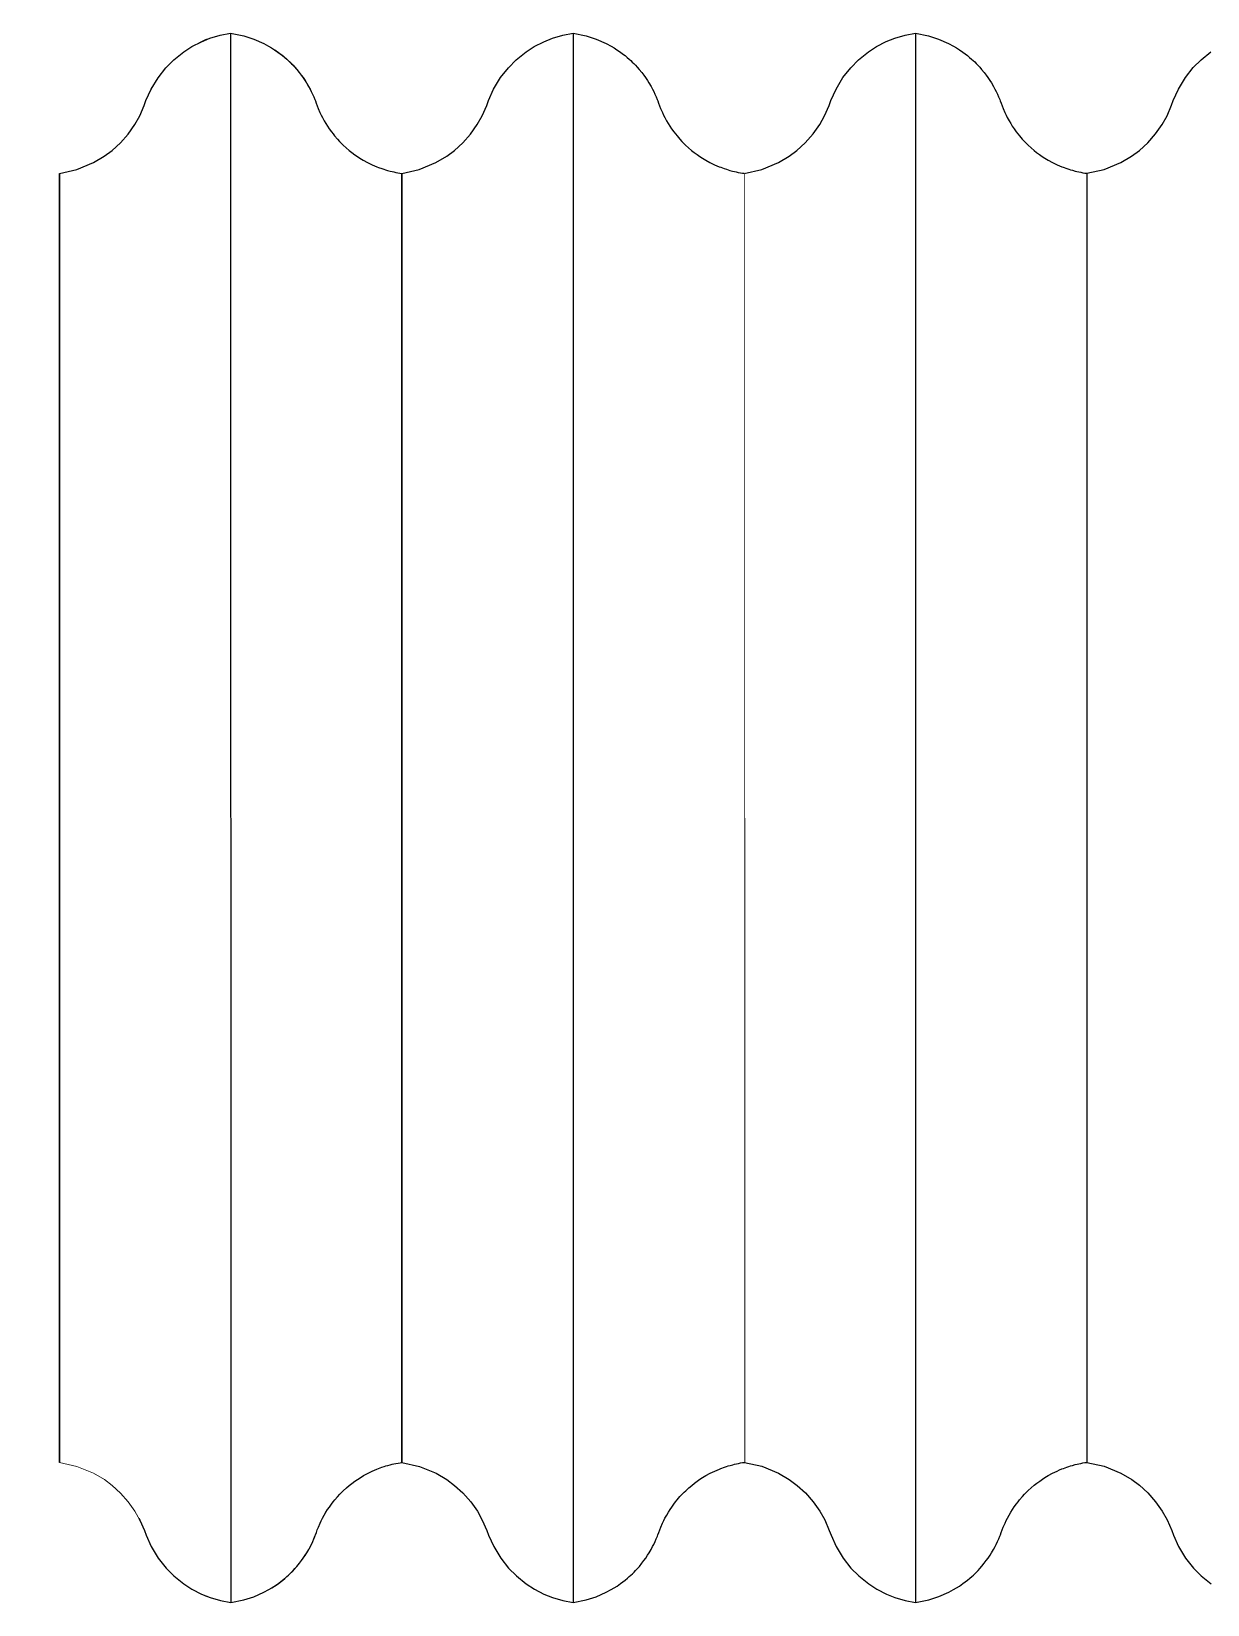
# Model space of a CAD drawing. Header units: metres. Extents: x 4626 to 5839, y 1264 to 1407.
# Drawn here: x 5819.9152 to 5819.9572, y 1312.297 to 1312.3531 of the extents above; entities that cross this region are included whole.
import ezdxf

# ---------------------------------------------------------------- set-up
doc = ezdxf.new("R2010")
doc.units = ezdxf.units.M
doc.layers.add('AMR_IS_Cloaca Primaria', color=7, linetype='Continuous', lineweight=25, true_color=0xa50000)

# ---------------------------------------------------------------- blocks, each defined once
blk = doc.blocks.new('sifon')
at = {"layer": 'AMR_IS_Cloaca Primaria', "lineweight": 9}
for p, q in [((4965.584177, 901.878004), (4965.583932, 901.877409)), ((4965.630702, 901.877404), (4965.630457, 901.877999)), ((4965.583932, 901.877409), (4965.583705, 901.877026)), ((4965.630929, 901.877021), (4965.630702, 901.877404)), ((4965.583705, 901.877026), (4965.583497, 901.876747)), ((4965.631137, 901.876742), (4965.630929, 901.877021)), ((4965.583227, 901.87645), (4965.582913, 901.876173)), ((4965.583497, 901.876747), (4965.583227, 901.87645)), ((4965.631407, 901.876446), (4965.631137, 901.876742)), ((4965.631721, 901.876168), (4965.631407, 901.876446)), ((4965.582261, 901.875759), (4965.581891, 901.875598)), ((4965.582574, 901.875934), (4965.582261, 901.875759)), ((4965.582913, 901.876173), (4965.582574, 901.875934)), ((4965.632059, 901.87593), (4965.631721, 901.876168)), ((4965.632372, 901.875754), (4965.632059, 901.87593)), ((4965.632743, 901.875593), (4965.632372, 901.875754)), ((4965.580902, 901.875103), (4965.580546, 901.874823)), ((4965.581313, 901.875353), (4965.580902, 901.875103)), ((4965.581721, 901.875536), (4965.581313, 901.875353)), ((4965.581891, 901.875598), (4965.581721, 901.875536)), ((4965.632913, 901.875531), (4965.632743, 901.875593)), ((4965.633321, 901.875348), (4965.632913, 901.875531)), ((4965.633732, 901.875098), (4965.633321, 901.875348)), ((4965.634087, 901.874818), (4965.633732, 901.875098)), ((4965.580266, 901.874545), (4965.57998, 901.874191)), ((4965.580546, 901.874823), (4965.580266, 901.874545)), ((4965.634368, 901.87454), (4965.634087, 901.874818)), ((4965.634653, 901.874185), (4965.634368, 901.87454)), ((4965.57998, 901.874191), (4965.579794, 901.873901)), ((4965.634839, 901.873896), (4965.634653, 901.874185)), ((4965.579542, 901.873412), (4965.579386, 901.872886)), ((4965.579794, 901.873901), (4965.579542, 901.873412)), ((4965.635091, 901.873407), (4965.634839, 901.873896)), ((4965.635247, 901.87288), (4965.635091, 901.873407)), ((4965.579386, 901.872886), (4965.579316, 901.872516)), ((4965.635317, 901.87251), (4965.635247, 901.87288)), ((4965.579316, 901.872516), (4965.57941, 901.872049)), ((4965.635222, 901.872044), (4965.635317, 901.87251)), ((4965.57941, 901.872049), (4965.579526, 901.871692)), ((4965.635107, 901.871686), (4965.635222, 901.872044)), ((4965.579526, 901.871692), (4965.579711, 901.87127)), ((4965.579711, 901.87127), (4965.579907, 901.870939)), ((4965.634831, 901.871107), (4965.63495, 901.871329)), ((4965.63495, 901.871329), (4965.635107, 901.871686)), ((4965.579907, 901.870939), (4965.580136, 901.870628)), ((4965.580136, 901.870628), (4965.580375, 901.870366)), ((4965.634437, 901.870554), (4965.634662, 901.870841)), ((4965.634662, 901.870841), (4965.634831, 901.871107)), ((4965.580375, 901.870366), (4965.580623, 901.870137)), ((4965.580623, 901.870137), (4965.580902, 901.869923)), ((4965.633637, 901.869854), (4965.633927, 901.870063)), ((4965.633927, 901.870063), (4965.634196, 901.8703)), ((4965.634196, 901.8703), (4965.634437, 901.870554)), ((4965.580902, 901.869923), (4965.581195, 901.869738)), ((4965.581195, 901.869738), (4965.581526, 901.86957)), ((4965.581526, 901.86957), (4965.581732, 901.869491)), ((4965.581732, 901.869491), (4965.581816, 901.86946)), ((4965.581816, 901.86946), (4965.581906, 901.869427)), ((4965.632726, 901.869422), (4965.632816, 901.869455)), ((4965.632816, 901.869455), (4965.633027, 901.869531)), ((4965.633027, 901.869531), (4965.633337, 901.869679)), ((4965.633337, 901.869679), (4965.633637, 901.869854)), ((4965.581906, 901.869427), (4965.582002, 901.869389)), ((4965.582002, 901.869389), (4965.582148, 901.869326)), ((4965.582148, 901.869326), (4965.582238, 901.869283)), ((4965.582238, 901.869283), (4965.582322, 901.86924)), ((4965.582322, 901.86924), (4965.582437, 901.869178)), ((4965.582437, 901.869178), (4965.582539, 901.869118)), ((4965.582539, 901.869118), (4965.582632, 901.869059)), ((4965.582632, 901.869059), (4965.582724, 901.868997)), ((4965.582724, 901.868997), (4965.582831, 901.86892)), ((4965.582831, 901.86892), (4965.582909, 901.868861)), ((4965.631723, 901.868856), (4965.631802, 901.868916)), ((4965.631802, 901.868916), (4965.631908, 901.868992)), ((4965.631908, 901.868992), (4965.632, 901.869054)), ((4965.632, 901.869054), (4965.632093, 901.869113)), ((4965.632093, 901.869113), (4965.632195, 901.869173)), ((4965.632195, 901.869173), (4965.63231, 901.869236)), ((4965.63231, 901.869236), (4965.632394, 901.869278)), ((4965.632394, 901.869278), (4965.632484, 901.869321)), ((4965.632484, 901.869321), (4965.63263, 901.869384)), ((4965.63263, 901.869384), (4965.632726, 901.869422)), ((4965.582909, 901.868861), (4965.58298, 901.868803)), ((4965.58298, 901.868803), (4965.583095, 901.868704)), ((4965.583095, 901.868704), (4965.583178, 901.868627)), ((4965.583178, 901.868627), (4965.58325, 901.868557)), ((4965.58325, 901.868557), (4965.583307, 901.868498)), ((4965.583307, 901.868498), (4965.583407, 901.868389)), ((4965.583407, 901.868389), (4965.583496, 901.868284)), ((4965.631136, 901.868279), (4965.631225, 901.868384)), ((4965.631225, 901.868384), (4965.631325, 901.868494)), ((4965.631325, 901.868494), (4965.631383, 901.868553)), ((4965.631383, 901.868553), (4965.631454, 901.868622)), ((4965.631454, 901.868622), (4965.631538, 901.8687)), ((4965.631538, 901.8687), (4965.631652, 901.868798)), ((4965.631652, 901.868798), (4965.631723, 901.868856)), ((4965.583496, 901.868284), (4965.58357, 901.868191)), ((4965.58357, 901.868191), (4965.583648, 901.868085)), ((4965.583648, 901.868085), (4965.583713, 901.867992)), ((4965.583713, 901.867992), (4965.583773, 901.8679)), ((4965.583773, 901.8679), (4965.583844, 901.867781)), ((4965.583844, 901.867781), (4965.583927, 901.867629)), ((4965.630705, 901.867625), (4965.630788, 901.867776)), ((4965.630788, 901.867776), (4965.63086, 901.867895)), ((4965.63086, 901.867895), (4965.630919, 901.867987)), ((4965.630919, 901.867987), (4965.630984, 901.86808)), ((4965.630984, 901.86808), (4965.631062, 901.868187)), ((4965.631062, 901.868187), (4965.631136, 901.868279)), ((4965.583927, 901.867629), (4965.584008, 901.867463)), ((4965.584008, 901.867463), (4965.584044, 901.867382)), ((4965.584044, 901.867382), (4965.584079, 901.867297)), ((4965.584079, 901.867297), (4965.584101, 901.867243)), ((4965.584101, 901.867243), (4965.584146, 901.867119)), ((4965.630486, 901.867115), (4965.630531, 901.867238)), ((4965.630531, 901.867238), (4965.630553, 901.867293)), ((4965.630553, 901.867293), (4965.630588, 901.867377)), ((4965.630588, 901.867377), (4965.630624, 901.867459)), ((4965.630624, 901.867459), (4965.630705, 901.867625)), ((4965.584146, 901.867119), (4965.584171, 901.867043)), ((4965.584171, 901.867043), (4965.58419, 901.866982)), ((4965.58419, 901.866982), (4965.58421, 901.866914)), ((4965.58421, 901.866914), (4965.584235, 901.866822)), ((4965.584235, 901.866822), (4965.584251, 901.866753)), ((4965.584251, 901.866753), (4965.584266, 901.86669)), ((4965.630366, 901.866685), (4965.63038, 901.866749)), ((4965.63038, 901.866749), (4965.630397, 901.866817)), ((4965.630397, 901.866817), (4965.630422, 901.86691)), ((4965.630422, 901.86691), (4965.630442, 901.866977)), ((4965.630442, 901.866977), (4965.630461, 901.867039)), ((4965.630461, 901.867039), (4965.630486, 901.867115))]:
    blk.add_line(p, q, dxfattribs=at)
at = {"layer": 'AMR_IS_Cloaca Primaria'}
for p, q in [((4965.584177, 901.878004), (4965.583932, 901.877409)), ((4965.583932, 901.877409), (4965.583705, 901.877026)), ((4965.583705, 901.877026), (4965.583497, 901.876747)), ((4965.583227, 901.87645), (4965.582913, 901.876173)), ((4965.583497, 901.876747), (4965.583227, 901.87645)), ((4965.582261, 901.875759), (4965.581891, 901.875598)), ((4965.582574, 901.875934), (4965.582261, 901.875759)), ((4965.582913, 901.876173), (4965.582574, 901.875934)), ((4965.580902, 901.875103), (4965.580546, 901.874823)), ((4965.581313, 901.875353), (4965.580902, 901.875103)), ((4965.581721, 901.875536), (4965.581313, 901.875353)), ((4965.581891, 901.875598), (4965.581721, 901.875536)), ((4965.580266, 901.874545), (4965.57998, 901.874191)), ((4965.580546, 901.874823), (4965.580266, 901.874545)), ((4965.57998, 901.874191), (4965.579794, 901.873901)), ((4965.579617, 901.873558), (4965.579495, 901.873255)), ((4965.579794, 901.873901), (4965.579617, 901.873558)), ((4965.579386, 901.872886), (4965.579316, 901.872516)), ((4965.579495, 901.873255), (4965.579386, 901.872886)), ((4965.579316, 901.872516), (4965.57941, 901.872049)), ((4965.57941, 901.872049), (4965.579526, 901.871692)), ((4965.579526, 901.871692), (4965.579683, 901.871334)), ((4965.579683, 901.871334), (4965.579777, 901.871159)), ((4965.579777, 901.871159), (4965.57984, 901.871053)), ((4965.57984, 901.871053), (4965.579905, 901.870951)), ((4965.579905, 901.870951), (4965.57999, 901.870826)), ((4965.57999, 901.870826), (4965.580049, 901.870746)), ((4965.580049, 901.870746), (4965.580115, 901.870661)), ((4965.580115, 901.870661), (4965.58018, 901.870583)), ((4965.58018, 901.870583), (4965.580241, 901.870513)), ((4965.580241, 901.870513), (4965.580294, 901.870455)), ((4965.580294, 901.870455), (4965.580344, 901.870403)), ((4965.580344, 901.870403), (4965.580401, 901.870345)), ((4965.580401, 901.870345), (4965.58046, 901.870287)), ((4965.58046, 901.870287), (4965.580528, 901.870224)), ((4965.580528, 901.870224), (4965.580607, 901.870155)), ((4965.580607, 901.870155), (4965.580718, 901.870064)), ((4965.580718, 901.870064), (4965.580811, 901.869992)), ((4965.580811, 901.869992), (4965.5809, 901.869929)), ((4965.5809, 901.869929), (4965.581004, 901.869859)), ((4965.581004, 901.869859), (4965.581087, 901.869806)), ((4965.581087, 901.869806), (4965.581213, 901.869732)), ((4965.581213, 901.869732), (4965.58131, 901.869679)), ((4965.58131, 901.869679), (4965.581391, 901.869638)), ((4965.581391, 901.869638), (4965.58149, 901.869591)), ((4965.58149, 901.869591), (4965.581586, 901.869549)), ((4965.581586, 901.869549), (4965.58168, 901.86951)), ((4965.58168, 901.86951), (4965.581732, 901.869491)), ((4965.581732, 901.869491), (4965.581816, 901.86946)), ((4965.581816, 901.86946), (4965.581906, 901.869427)), ((4965.581906, 901.869427), (4965.582002, 901.869389)), ((4965.582002, 901.869389), (4965.582148, 901.869326)), ((4965.582148, 901.869326), (4965.582238, 901.869283)), ((4965.582238, 901.869283), (4965.582322, 901.86924)), ((4965.582322, 901.86924), (4965.582437, 901.869178)), ((4965.582437, 901.869178), (4965.582539, 901.869118)), ((4965.582539, 901.869118), (4965.582632, 901.869059)), ((4965.582632, 901.869059), (4965.582724, 901.868997)), ((4965.582724, 901.868997), (4965.582831, 901.86892)), ((4965.582831, 901.86892), (4965.582909, 901.868861)), ((4965.582909, 901.868861), (4965.58298, 901.868803)), ((4965.58298, 901.868803), (4965.583095, 901.868704)), ((4965.583095, 901.868704), (4965.583178, 901.868627)), ((4965.583178, 901.868627), (4965.58325, 901.868557)), ((4965.58325, 901.868557), (4965.583307, 901.868498)), ((4965.583307, 901.868498), (4965.583407, 901.868389)), ((4965.583407, 901.868389), (4965.583496, 901.868284)), ((4965.583496, 901.868284), (4965.58357, 901.868191)), ((4965.58357, 901.868191), (4965.583648, 901.868085)), ((4965.583648, 901.868085), (4965.583713, 901.867992)), ((4965.583713, 901.867992), (4965.583773, 901.8679)), ((4965.583773, 901.8679), (4965.583844, 901.867781)), ((4965.583844, 901.867781), (4965.583927, 901.867629)), ((4965.583927, 901.867629), (4965.584008, 901.867463)), ((4965.584008, 901.867463), (4965.584044, 901.867382)), ((4965.584044, 901.867382), (4965.584079, 901.867297)), ((4965.584079, 901.867297), (4965.584101, 901.867243)), ((4965.584101, 901.867243), (4965.584146, 901.867119)), ((4965.584146, 901.867119), (4965.584171, 901.867043)), ((4965.584171, 901.867043), (4965.58419, 901.866982)), ((4965.58419, 901.866982), (4965.58421, 901.866914)), ((4965.58421, 901.866914), (4965.584235, 901.866822)), ((4965.584235, 901.866822), (4965.584251, 901.866753)), ((4965.584251, 901.866753), (4965.584266, 901.86669))]:
    blk.add_line(p, q, dxfattribs=at)
for points in [[(4965.579316, 901.872516), (4965.635317, 901.87251)], [(4965.584316, 901.866404), (4965.630315, 901.8664)], [(4965.584315, 901.854182), (4965.630314, 901.854177)]]:
    blk.add_lwpolyline(points, dxfattribs=at)
for points in [[(4965.58025, 901.893233), (4965.582316, 901.891166), (4965.582315, 901.880627), (4965.584318, 901.878626), (4965.630317, 901.878622), (4965.632315, 901.880622), (4965.632316, 901.891161), (4965.634384, 901.893228), (4965.634385, 901.911661), (4965.635385, 901.91166), (4965.635386, 901.91366), (4965.634386, 901.913661), (4965.634387, 901.923661), (4965.635387, 901.92366), (4965.635387, 901.92566), (4965.579253, 901.925666), (4965.579253, 901.923666), (4965.580253, 901.923666), (4965.580252, 901.913666), (4965.579252, 901.913666), (4965.579251, 901.911666), (4965.580251, 901.911666)], [(4965.579312, 901.835849), (4965.579407, 901.835382), (4965.579522, 901.835025), (4965.579708, 901.834603), (4965.579903, 901.834273), (4965.580133, 901.833961), (4965.580372, 901.833699), (4965.580619, 901.83347), (4965.580898, 901.833256), (4965.581191, 901.833071), (4965.581522, 901.832903), (4965.581728, 901.832824), (4965.581813, 901.832793), (4965.581903, 901.83276), (4965.581999, 901.832723), (4965.582145, 901.832659), (4965.582235, 901.832616), (4965.582319, 901.832574), (4965.582434, 901.832511), (4965.582535, 901.832451), (4965.582628, 901.832392), (4965.582721, 901.83233), (4965.582827, 901.832254), (4965.582905, 901.832194), (4965.582976, 901.832137), (4965.583091, 901.832038), (4965.583175, 901.83196), (4965.583246, 901.831891), (4965.583303, 901.831832), (4965.583403, 901.831722), (4965.583493, 901.831617), (4965.583566, 901.831525), (4965.583645, 901.831418), (4965.583709, 901.831325), (4965.583769, 901.831233), (4965.583841, 901.831114), (4965.583923, 901.830963), (4965.584004, 901.830797), (4965.584041, 901.830715), (4965.584076, 901.830631), (4965.584097, 901.830576), (4965.584142, 901.830453), (4965.584167, 901.830376), (4965.584187, 901.830315), (4965.584206, 901.830248), (4965.584231, 901.830155), (4965.584248, 901.830086), (4965.584262, 901.830023), (4965.584277, 901.829951), (4965.584291, 901.829877), (4965.584303, 901.829805), (4965.584311, 901.82975), (4965.584313, 901.829737), (4965.630312, 901.829733), (4965.630314, 901.829746), (4965.630322, 901.8298), (4965.630334, 901.829873), (4965.630348, 901.829947), (4965.630362, 901.830018), (4965.630377, 901.830082), (4965.630394, 901.830151), (4965.630418, 901.830243), (4965.630438, 901.830311), (4965.630457, 901.830372), (4965.630483, 901.830448), (4965.630528, 901.830572), (4965.630549, 901.830626), (4965.630584, 901.83071), (4965.63062, 901.830792), (4965.630701, 901.830958), (4965.630784, 901.83111), (4965.630856, 901.831228), (4965.630916, 901.83132), (4965.63098, 901.831414), (4965.631059, 901.83152), (4965.631132, 901.831613), (4965.631222, 901.831718), (4965.631322, 901.831827), (4965.631379, 901.831886), (4965.63145, 901.831956), (4965.631534, 901.832033), (4965.631649, 901.832132), (4965.63172, 901.832189), (4965.631798, 901.832249), (4965.631904, 901.832326), (4965.631997, 901.832388), (4965.63209, 901.832446), (4965.632192, 901.832506), (4965.632307, 901.832569), (4965.63239, 901.832611), (4965.63248, 901.832654), (4965.632626, 901.832718), (4965.632723, 901.832755), (4965.632813, 901.832788), (4965.633024, 901.832865), (4965.633334, 901.833012), (4965.633633, 901.833188), (4965.633923, 901.833396), (4965.634193, 901.833633), (4965.634434, 901.833887), (4965.634658, 901.834175), (4965.634827, 901.83444), (4965.634946, 901.834662), (4965.635103, 901.83502), (4965.635219, 901.835377), (4965.635313, 901.835844), (4965.635244, 901.836213), (4965.635088, 901.83674), (4965.634836, 901.837229), (4965.634649, 901.837519), (4965.634364, 901.837873), (4965.634083, 901.838151), (4965.633728, 901.838432), (4965.633317, 901.838681), (4965.632909, 901.838864), (4965.632739, 901.838926), (4965.632369, 901.839087), (4965.632056, 901.839263), (4965.631717, 901.839501), (4965.631403, 901.839779), (4965.631133, 901.840075), (4965.630925, 901.840355), (4965.630698, 901.840737), (4965.630453, 901.841332), (4965.630313, 901.841955), (4965.584314, 901.84196), (4965.584174, 901.841337), (4965.583928, 901.840742), (4965.583701, 901.840359), (4965.583494, 901.84008), (4965.583224, 901.839784), (4965.582909, 901.839506), (4965.582571, 901.839268), (4965.582258, 901.839092), (4965.581887, 901.838931), (4965.581717, 901.838869), (4965.581309, 901.838686), (4965.580898, 901.838437), (4965.580543, 901.838156), (4965.580262, 901.837878), (4965.579977, 901.837524), (4965.57979, 901.837235), (4965.579538, 901.836746), (4965.579382, 901.836219)]]:
    blk.add_wipeout(points).dxf.layer = 'AMR_IS_Cloaca Primaria'
at = {"layer": 'AMR_IS_Cloaca Primaria', "lineweight": 9}
for p, q in [((4965.584318, 901.878626), (4965.584177, 901.878004)), ((4965.630317, 901.878622), (4965.584318, 901.878626)), ((4965.630457, 901.877999), (4965.630317, 901.878622))]:
    blk.add_line(p, q, dxfattribs=at)
at = {"layer": 'AMR_IS_Cloaca Primaria'}
for p, q in [((4965.584318, 901.878626), (4965.584177, 901.878004)), ((4965.630317, 901.878622), (4965.584318, 901.878626)), ((4965.630313, 901.841955), (4965.584314, 901.84196))]:
    blk.add_line(p, q, dxfattribs=at)
for points in [[(4965.584318, 901.878626), (4965.630317, 901.878622)], [(4965.584318, 901.878626), (4965.630317, 901.878622)], [(4965.584314, 901.84196), (4965.584174, 901.841337), (4965.583928, 901.840742), (4965.583701, 901.840359), (4965.583494, 901.84008), (4965.583224, 901.839784), (4965.582909, 901.839506), (4965.582571, 901.839268), (4965.582258, 901.839092), (4965.581887, 901.838931), (4965.581717, 901.838869), (4965.581309, 901.838686), (4965.580898, 901.838437), (4965.580543, 901.838156), (4965.580262, 901.837878), (4965.579977, 901.837524)], [(4965.584314, 901.84196), (4965.630313, 901.841955)], [(4965.630313, 901.841955), (4965.630453, 901.841332), (4965.630698, 901.840737), (4965.630925, 901.840355), (4965.631133, 901.840075), (4965.631403, 901.839779), (4965.631717, 901.839501), (4965.632056, 901.839263), (4965.632369, 901.839087), (4965.632739, 901.838926), (4965.632909, 901.838864), (4965.633317, 901.838681), (4965.633728, 901.838432), (4965.634083, 901.838151), (4965.634364, 901.837873), (4965.634649, 901.837519)]]:
    blk.add_lwpolyline(points, dxfattribs=at)
blk.add_wipeout([(4965.579314, 901.848071), (4965.579408, 901.847605), (4965.579524, 901.847247), (4965.579709, 901.846825), (4965.579904, 901.846495), (4965.580134, 901.846183), (4965.580373, 901.845921), (4965.58062, 901.845692), (4965.580899, 901.845478), (4965.581192, 901.845294), (4965.581523, 901.845125), (4965.581729, 901.845046), (4965.581814, 901.845015), (4965.581904, 901.844983), (4965.582, 901.844945), (4965.582146, 901.844881), (4965.582236, 901.844838), (4965.58232, 901.844796), (4965.582435, 901.844733), (4965.582537, 901.844673), (4965.58263, 901.844615), (4965.582722, 901.844553), (4965.582828, 901.844476), (4965.582906, 901.844416), (4965.582977, 901.844359), (4965.583092, 901.84426), (4965.583176, 901.844183), (4965.583247, 901.844113), (4965.583305, 901.844054), (4965.583405, 901.843945), (4965.583494, 901.843839), (4965.583567, 901.843747), (4965.583646, 901.843641), (4965.58371, 901.843547), (4965.58377, 901.843455), (4965.583842, 901.843336), (4965.583925, 901.843185), (4965.584006, 901.843019), (4965.584042, 901.842937), (4965.584077, 901.842853), (4965.584098, 901.842798), (4965.584143, 901.842675), (4965.584169, 901.842599), (4965.584188, 901.842537), (4965.584207, 901.84247), (4965.584232, 901.842377), (4965.584249, 901.842309), (4965.584263, 901.842245), (4965.584278, 901.842173), (4965.584292, 901.842099), (4965.584304, 901.842027), (4965.584312, 901.841973), (4965.584314, 901.84196), (4965.630313, 901.841955), (4965.630315, 901.841968), (4965.630323, 901.842022), (4965.630335, 901.842095), (4965.630349, 901.842169), (4965.630364, 901.842241), (4965.630378, 901.842304), (4965.630395, 901.842373), (4965.63042, 901.842465), (4965.630439, 901.842533), (4965.630458, 901.842594), (4965.630484, 901.84267), (4965.630529, 901.842794), (4965.63055, 901.842848), (4965.630585, 901.842933), (4965.630622, 901.843014), (4965.630703, 901.84318), (4965.630786, 901.843332), (4965.630857, 901.843451), (4965.630917, 901.843543), (4965.630981, 901.843636), (4965.63106, 901.843742), (4965.631133, 901.843835), (4965.631223, 901.84394), (4965.631323, 901.844049), (4965.63138, 901.844108), (4965.631452, 901.844178), (4965.631535, 901.844255), (4965.63165, 901.844354), (4965.631721, 901.844411), (4965.631799, 901.844471), (4965.631906, 901.844548), (4965.631998, 901.84461), (4965.632091, 901.844668), (4965.632193, 901.844728), (4965.632308, 901.844791), (4965.632391, 901.844834), (4965.632482, 901.844876), (4965.632628, 901.84494), (4965.632724, 901.844978), (4965.632814, 901.84501), (4965.633025, 901.845087), (4965.633335, 901.845234), (4965.633634, 901.84541), (4965.633924, 901.845618), (4965.634194, 901.845855), (4965.634435, 901.846109), (4965.63466, 901.846397), (4965.634828, 901.846662), (4965.634947, 901.846884), (4965.635104, 901.847242), (4965.63522, 901.847599), (4965.635315, 901.848066), (4965.635245, 901.848436), (4965.635089, 901.848962), (4965.634837, 901.849452), (4965.634651, 901.849741), (4965.634365, 901.850095), (4965.634085, 901.850373), (4965.633729, 901.850654), (4965.633318, 901.850903), (4965.632911, 901.851086), (4965.63274, 901.851148), (4965.63237, 901.85131), (4965.632057, 901.851485), (4965.631718, 901.851723), (4965.631404, 901.852001), (4965.631134, 901.852298), (4965.630926, 901.852577), (4965.6307, 901.85296), (4965.630454, 901.853555), (4965.630314, 901.854177), (4965.584315, 901.854182), (4965.584175, 901.853559), (4965.58393, 901.852964), (4965.583703, 901.852581), (4965.583495, 901.852302), (4965.583225, 901.852006), (4965.58291, 901.851728), (4965.582572, 901.85149), (4965.582259, 901.851314), (4965.581889, 901.851153), (4965.581718, 901.851091), (4965.58131, 901.850908), (4965.580899, 901.850659), (4965.580544, 901.850378), (4965.580263, 901.850101), (4965.579978, 901.849746), (4965.579791, 901.849457), (4965.579539, 901.848968), (4965.579383, 901.848441)]).dxf.layer = 'AMR_IS_Cloaca Primaria'
blk.add_line((4965.630314, 901.854177), (4965.584315, 901.854182), dxfattribs=at)
for points in [[(4965.584315, 901.854182), (4965.584175, 901.853559), (4965.58393, 901.852964), (4965.583703, 901.852581), (4965.583495, 901.852302), (4965.583225, 901.852006), (4965.58291, 901.851728), (4965.582572, 901.85149), (4965.582259, 901.851314), (4965.581889, 901.851153), (4965.581718, 901.851091), (4965.58131, 901.850908), (4965.580899, 901.850659), (4965.580544, 901.850378), (4965.580263, 901.850101), (4965.579978, 901.849746), (4965.579791, 901.849457), (4965.579615, 901.849114), (4965.579493, 901.84881), (4965.579383, 901.848441), (4965.579314, 901.848071), (4965.579408, 901.847605), (4965.579524, 901.847247), (4965.579681, 901.84689), (4965.579774, 901.846715), (4965.579837, 901.846608), (4965.579902, 901.846506), (4965.579988, 901.846382), (4965.580047, 901.846302), (4965.580113, 901.846217), (4965.580178, 901.846138), (4965.580239, 901.846068), (4965.580291, 901.846011), (4965.580341, 901.845958), (4965.580398, 901.8459), (4965.580458, 901.845843), (4965.580526, 901.84578), (4965.580605, 901.84571), (4965.580716, 901.845619), (4965.580809, 901.845548), (4965.580897, 901.845484), (4965.581001, 901.845414), (4965.581085, 901.845361), (4965.581211, 901.845288), (4965.581308, 901.845235), (4965.581389, 901.845194), (4965.581487, 901.845147), (4965.581584, 901.845104), (4965.581678, 901.845066), (4965.581729, 901.845046), (4965.581814, 901.845015), (4965.581904, 901.844983), (4965.582, 901.844945), (4965.582146, 901.844881), (4965.582236, 901.844838), (4965.58232, 901.844796), (4965.582435, 901.844733), (4965.582537, 901.844673), (4965.58263, 901.844615), (4965.582722, 901.844553), (4965.582828, 901.844476), (4965.582906, 901.844416), (4965.582977, 901.844359), (4965.583092, 901.84426), (4965.583176, 901.844183), (4965.583247, 901.844113), (4965.583305, 901.844054), (4965.583405, 901.843945), (4965.583494, 901.843839), (4965.583567, 901.843747), (4965.583646, 901.843641), (4965.58371, 901.843547), (4965.58377, 901.843455), (4965.583842, 901.843336), (4965.583925, 901.843185), (4965.584006, 901.843019), (4965.584042, 901.842937), (4965.584077, 901.842853), (4965.584098, 901.842798), (4965.584143, 901.842675), (4965.584169, 901.842599), (4965.584188, 901.842537), (4965.584207, 901.84247), (4965.584232, 901.842377), (4965.584249, 901.842309), (4965.584263, 901.842245), (4965.584278, 901.842173), (4965.584292, 901.842099), (4965.584304, 901.842027), (4965.584312, 901.841973), (4965.584314, 901.84196)], [(4965.584315, 901.854182), (4965.630314, 901.854177)], [(4965.630314, 901.854177), (4965.630454, 901.853555), (4965.6307, 901.85296), (4965.630926, 901.852577), (4965.631134, 901.852298), (4965.631404, 901.852001), (4965.631718, 901.851723), (4965.632057, 901.851485), (4965.63237, 901.85131), (4965.63274, 901.851148), (4965.632911, 901.851086), (4965.633318, 901.850903), (4965.633729, 901.850654), (4965.634085, 901.850373), (4965.634365, 901.850095), (4965.634651, 901.849741), (4965.634837, 901.849452), (4965.635014, 901.849108), (4965.635136, 901.848805), (4965.635245, 901.848436), (4965.635315, 901.848066), (4965.63522, 901.847599), (4965.635104, 901.847242), (4965.634947, 901.846884), (4965.634854, 901.846709), (4965.634791, 901.846603), (4965.634726, 901.846501), (4965.63464, 901.846376), (4965.634581, 901.846297), (4965.634515, 901.846211), (4965.63445, 901.846133), (4965.634389, 901.846063), (4965.634336, 901.846005), (4965.634287, 901.845953), (4965.634229, 901.845895), (4965.63417, 901.845837), (4965.634102, 901.845774), (4965.634023, 901.845705), (4965.633912, 901.845614), (4965.633819, 901.845543), (4965.63373, 901.845479), (4965.633626, 901.845409), (4965.633543, 901.845356), (4965.633417, 901.845282), (4965.63332, 901.84523), (4965.633239, 901.845189), (4965.63314, 901.845142), (4965.633044, 901.845099), (4965.63295, 901.845061), (4965.632898, 901.845041), (4965.632814, 901.84501), (4965.632724, 901.844978), (4965.632628, 901.84494), (4965.632482, 901.844876), (4965.632391, 901.844834), (4965.632308, 901.844791), (4965.632193, 901.844728), (4965.632091, 901.844668), (4965.631998, 901.84461), (4965.631906, 901.844548), (4965.631799, 901.844471), (4965.631721, 901.844411), (4965.63165, 901.844354), (4965.631535, 901.844255), (4965.631452, 901.844178), (4965.63138, 901.844108), (4965.631323, 901.844049), (4965.631223, 901.84394), (4965.631133, 901.843835), (4965.63106, 901.843742), (4965.630981, 901.843636), (4965.630917, 901.843543), (4965.630857, 901.843451), (4965.630786, 901.843332), (4965.630703, 901.84318), (4965.630622, 901.843014), (4965.630585, 901.842933), (4965.63055, 901.842848), (4965.630529, 901.842794), (4965.630484, 901.84267), (4965.630458, 901.842594), (4965.630439, 901.842533), (4965.63042, 901.842465), (4965.630395, 901.842373), (4965.630378, 901.842304), (4965.630364, 901.842241), (4965.630349, 901.842169), (4965.630335, 901.842095), (4965.630323, 901.842022), (4965.630315, 901.841968), (4965.630313, 901.841955)], [(4965.579314, 901.848071), (4965.635315, 901.848066)], [(4965.584314, 901.84196), (4965.630313, 901.841955)]]:
    blk.add_lwpolyline(points, dxfattribs=at)
blk.add_wipeout([(4965.579315, 901.860293), (4965.579409, 901.859827), (4965.579525, 901.859469), (4965.57971, 901.859048), (4965.579906, 901.858717), (4965.580135, 901.858406), (4965.580374, 901.858143), (4965.580621, 901.857914), (4965.580901, 901.857701), (4965.581193, 901.857516), (4965.581525, 901.857348), (4965.581731, 901.857268), (4965.581815, 901.857238), (4965.581905, 901.857205), (4965.582001, 901.857167), (4965.582147, 901.857104), (4965.582237, 901.857061), (4965.582321, 901.857018), (4965.582436, 901.856955), (4965.582538, 901.856895), (4965.582631, 901.856837), (4965.582723, 901.856775), (4965.582829, 901.856698), (4965.582908, 901.856638), (4965.582979, 901.856581), (4965.583093, 901.856482), (4965.583177, 901.856405), (4965.583248, 901.856335), (4965.583306, 901.856276), (4965.583406, 901.856167), (4965.583495, 901.856062), (4965.583568, 901.855969), (4965.583647, 901.855863), (4965.583712, 901.855769), (4965.583771, 901.855677), (4965.583843, 901.855559), (4965.583926, 901.855407), (4965.584007, 901.855241), (4965.584043, 901.855159), (4965.584078, 901.855075), (4965.5841, 901.85502), (4965.584145, 901.854897), (4965.58417, 901.854821), (4965.584189, 901.85476), (4965.584209, 901.854692), (4965.584233, 901.8546), (4965.58425, 901.854531), (4965.584265, 901.854467), (4965.584279, 901.854396), (4965.584293, 901.854322), (4965.584305, 901.854249), (4965.584313, 901.854195), (4965.584315, 901.854182), (4965.630314, 901.854177), (4965.630316, 901.85419), (4965.630324, 901.854245), (4965.630336, 901.854317), (4965.63035, 901.854391), (4965.630365, 901.854463), (4965.630379, 901.854526), (4965.630396, 901.854595), (4965.630421, 901.854688), (4965.630441, 901.854755), (4965.63046, 901.854816), (4965.630485, 901.854892), (4965.63053, 901.855016), (4965.630551, 901.85507), (4965.630586, 901.855155), (4965.630623, 901.855237), (4965.630704, 901.855403), (4965.630787, 901.855554), (4965.630858, 901.855673), (4965.630918, 901.855765), (4965.630983, 901.855858), (4965.631061, 901.855964), (4965.631135, 901.856057), (4965.631224, 901.856162), (4965.631324, 901.856271), (4965.631381, 901.85633), (4965.631453, 901.8564), (4965.631536, 901.856477), (4965.631651, 901.856576), (4965.631722, 901.856634), (4965.6318, 901.856693), (4965.631907, 901.85677), (4965.631999, 901.856832), (4965.632092, 901.856891), (4965.632194, 901.856951), (4965.632309, 901.857013), (4965.632393, 901.857056), (4965.632483, 901.857099), (4965.632629, 901.857162), (4965.632725, 901.8572), (4965.632815, 901.857233), (4965.633026, 901.857309), (4965.633336, 901.857457), (4965.633636, 901.857632), (4965.633926, 901.857841), (4965.634195, 901.858077), (4965.634436, 901.858331), (4965.634661, 901.858619), (4965.63483, 901.858884), (4965.634949, 901.859106), (4965.635106, 901.859464), (4965.635221, 901.859821), (4965.635316, 901.860288), (4965.635246, 901.860658), (4965.63509, 901.861185), (4965.634838, 901.861674), (4965.634652, 901.861963), (4965.634367, 901.862317), (4965.634086, 901.862595), (4965.633731, 901.862876), (4965.633319, 901.863125), (4965.632912, 901.863309), (4965.632741, 901.863371), (4965.632371, 901.863532), (4965.632058, 901.863707), (4965.63172, 901.863946), (4965.631405, 901.864223), (4965.631135, 901.86452), (4965.630928, 901.864799), (4965.630701, 901.865182), (4965.630456, 901.865777), (4965.630315, 901.8664), (4965.584316, 901.866404), (4965.584176, 901.865781), (4965.583931, 901.865186), (4965.583704, 901.864804), (4965.583496, 901.864524), (4965.583226, 901.864228), (4965.582912, 901.86395), (4965.582573, 901.863712), (4965.58226, 901.863537), (4965.58189, 901.863376), (4965.581719, 901.863314), (4965.581312, 901.863131), (4965.5809, 901.862881), (4965.580545, 901.862601), (4965.580264, 901.862323), (4965.579979, 901.861969), (4965.579793, 901.861679), (4965.57954, 901.86119), (4965.579385, 901.860663)]).dxf.layer = 'AMR_IS_Cloaca Primaria'
at = {"layer": 'AMR_IS_Cloaca Primaria', "lineweight": 9}
for p, q in [((4965.584266, 901.86669), (4965.584281, 901.866618)), ((4965.630351, 901.866613), (4965.630366, 901.866685)), ((4965.584281, 901.866618), (4965.584294, 901.866544)), ((4965.584294, 901.866544), (4965.584306, 901.866471)), ((4965.584306, 901.866471), (4965.584315, 901.866417)), ((4965.584315, 901.866417), (4965.584316, 901.866404)), ((4965.584316, 901.866404), (4965.630315, 901.8664)), ((4965.630315, 901.8664), (4965.630317, 901.866413)), ((4965.630317, 901.866413), (4965.630325, 901.866467)), ((4965.630325, 901.866467), (4965.630337, 901.866539)), ((4965.630337, 901.866539), (4965.630351, 901.866613))]:
    blk.add_line(p, q, dxfattribs=at)
at = {"layer": 'AMR_IS_Cloaca Primaria'}
for p, q in [((4965.584266, 901.86669), (4965.584281, 901.866618)), ((4965.584281, 901.866618), (4965.584294, 901.866544)), ((4965.584294, 901.866544), (4965.584306, 901.866471)), ((4965.584306, 901.866471), (4965.584315, 901.866417)), ((4965.584315, 901.866417), (4965.584316, 901.866404)), ((4965.630315, 901.8664), (4965.584316, 901.866404))]:
    blk.add_line(p, q, dxfattribs=at)
for points in [[(4965.632315, 901.875786), (4965.632372, 901.875754), (4965.632743, 901.875593), (4965.632913, 901.875531), (4965.633321, 901.875348), (4965.633732, 901.875098), (4965.634087, 901.874818), (4965.634368, 901.87454), (4965.634653, 901.874185), (4965.634839, 901.873896), (4965.635016, 901.873553), (4965.635138, 901.873249), (4965.635247, 901.87288), (4965.635317, 901.87251), (4965.635222, 901.872044), (4965.635107, 901.871686), (4965.63495, 901.871329), (4965.634856, 901.871154), (4965.634793, 901.871047), (4965.634728, 901.870945), (4965.634643, 901.870821), (4965.634584, 901.870741), (4965.634517, 901.870656), (4965.634452, 901.870577), (4965.634391, 901.870508), (4965.634339, 901.87045), (4965.634289, 901.870397), (4965.634232, 901.870339), (4965.634172, 901.870282), (4965.634104, 901.870219), (4965.634025, 901.870149), (4965.633914, 901.870058), (4965.633821, 901.869987), (4965.633733, 901.869923), (4965.633629, 901.869853), (4965.633545, 901.869801), (4965.633419, 901.869727), (4965.633322, 901.869674), (4965.633241, 901.869633), (4965.633143, 901.869586), (4965.633046, 901.869544), (4965.632952, 901.869505), (4965.632901, 901.869486), (4965.632816, 901.869455), (4965.632726, 901.869422), (4965.63263, 901.869384), (4965.632484, 901.869321), (4965.632394, 901.869278), (4965.63231, 901.869236), (4965.632195, 901.869173), (4965.632093, 901.869113), (4965.632, 901.869054), (4965.631908, 901.868992), (4965.631802, 901.868916), (4965.631723, 901.868856), (4965.631652, 901.868798), (4965.631538, 901.8687), (4965.631454, 901.868622), (4965.631383, 901.868553), (4965.631325, 901.868494), (4965.631225, 901.868384), (4965.631136, 901.868279), (4965.631062, 901.868187), (4965.630984, 901.86808), (4965.630919, 901.867987), (4965.63086, 901.867895), (4965.630788, 901.867776), (4965.630705, 901.867625), (4965.630624, 901.867459), (4965.630588, 901.867377), (4965.630553, 901.867293), (4965.630531, 901.867238), (4965.630486, 901.867115), (4965.630461, 901.867039), (4965.630442, 901.866977), (4965.630422, 901.86691), (4965.630397, 901.866817), (4965.63038, 901.866749), (4965.630366, 901.866685), (4965.630351, 901.866613), (4965.630337, 901.866539), (4965.630325, 901.866467), (4965.630317, 901.866413), (4965.630315, 901.8664)], [(4965.584316, 901.866404), (4965.584176, 901.865781), (4965.583931, 901.865186), (4965.583704, 901.864804), (4965.583496, 901.864524), (4965.583226, 901.864228), (4965.582912, 901.86395), (4965.582573, 901.863712), (4965.58226, 901.863537), (4965.58189, 901.863376), (4965.581719, 901.863314), (4965.581312, 901.863131), (4965.5809, 901.862881), (4965.580545, 901.862601), (4965.580264, 901.862323), (4965.579979, 901.861969), (4965.579793, 901.861679), (4965.579616, 901.861336), (4965.579494, 901.861032), (4965.579385, 901.860663), (4965.579315, 901.860293), (4965.579409, 901.859827), (4965.579525, 901.859469), (4965.579682, 901.859112), (4965.579775, 901.858937), (4965.579838, 901.85883), (4965.579903, 901.858728), (4965.579989, 901.858604), (4965.580048, 901.858524), (4965.580114, 901.858439), (4965.580179, 901.85836), (4965.58024, 901.858291), (4965.580293, 901.858233), (4965.580342, 901.85818), (4965.5804, 901.858122), (4965.580459, 901.858065), (4965.580527, 901.858002), (4965.580606, 901.857933), (4965.580717, 901.857841), (4965.58081, 901.85777), (4965.580899, 901.857706), (4965.581003, 901.857636), (4965.581086, 901.857583), (4965.581212, 901.85751), (4965.581309, 901.857457), (4965.58139, 901.857416), (4965.581489, 901.857369), (4965.581585, 901.857327), (4965.581679, 901.857288), (4965.581731, 901.857268), (4965.581815, 901.857238), (4965.581905, 901.857205), (4965.582001, 901.857167), (4965.582147, 901.857104), (4965.582237, 901.857061), (4965.582321, 901.857018), (4965.582436, 901.856955), (4965.582538, 901.856895), (4965.582631, 901.856837), (4965.582723, 901.856775), (4965.582829, 901.856698), (4965.582908, 901.856638), (4965.582979, 901.856581), (4965.583093, 901.856482), (4965.583177, 901.856405), (4965.583248, 901.856335), (4965.583306, 901.856276), (4965.583406, 901.856167), (4965.583495, 901.856062), (4965.583568, 901.855969), (4965.583647, 901.855863), (4965.583712, 901.855769), (4965.583771, 901.855677), (4965.583843, 901.855559), (4965.583926, 901.855407), (4965.584007, 901.855241), (4965.584043, 901.855159), (4965.584078, 901.855075), (4965.5841, 901.85502), (4965.584145, 901.854897), (4965.58417, 901.854821), (4965.584189, 901.85476), (4965.584209, 901.854692), (4965.584233, 901.8546), (4965.58425, 901.854531), (4965.584265, 901.854467), (4965.584279, 901.854396), (4965.584293, 901.854322), (4965.584305, 901.854249), (4965.584313, 901.854195), (4965.584315, 901.854182)], [(4965.584316, 901.866404), (4965.630315, 901.8664)], [(4965.630315, 901.8664), (4965.630456, 901.865777), (4965.630701, 901.865182), (4965.630928, 901.864799), (4965.631135, 901.86452), (4965.631405, 901.864223), (4965.63172, 901.863946), (4965.632058, 901.863707), (4965.632371, 901.863532), (4965.632741, 901.863371), (4965.632912, 901.863309), (4965.633319, 901.863125), (4965.633731, 901.862876), (4965.634086, 901.862595), (4965.634367, 901.862317), (4965.634652, 901.861963), (4965.634838, 901.861674), (4965.635015, 901.861331), (4965.635137, 901.861027), (4965.635246, 901.860658), (4965.635316, 901.860288), (4965.635221, 901.859821), (4965.635106, 901.859464), (4965.634949, 901.859106), (4965.634855, 901.858932), (4965.634792, 901.858825), (4965.634727, 901.858723), (4965.634641, 901.858599), (4965.634582, 901.858519), (4965.634516, 901.858434), (4965.634451, 901.858355), (4965.63439, 901.858285), (4965.634338, 901.858228), (4965.634288, 901.858175), (4965.634231, 901.858117), (4965.634171, 901.85806), (4965.634103, 901.857997), (4965.634024, 901.857927), (4965.633913, 901.857836), (4965.63382, 901.857765), (4965.633731, 901.857701), (4965.633627, 901.857631), (4965.633544, 901.857578), (4965.633418, 901.857505), (4965.633321, 901.857452), (4965.63324, 901.857411), (4965.633141, 901.857364), (4965.633045, 901.857322), (4965.632951, 901.857283), (4965.632899, 901.857263), (4965.632815, 901.857233), (4965.632725, 901.8572), (4965.632629, 901.857162), (4965.632483, 901.857099), (4965.632393, 901.857056), (4965.632309, 901.857013), (4965.632194, 901.856951), (4965.632092, 901.856891), (4965.631999, 901.856832), (4965.631907, 901.85677), (4965.6318, 901.856693), (4965.631722, 901.856634), (4965.631651, 901.856576), (4965.631536, 901.856477), (4965.631453, 901.8564), (4965.631381, 901.85633), (4965.631324, 901.856271), (4965.631224, 901.856162), (4965.631135, 901.856057), (4965.631061, 901.855964), (4965.630983, 901.855858), (4965.630918, 901.855765), (4965.630858, 901.855673), (4965.630787, 901.855554), (4965.630704, 901.855403), (4965.630623, 901.855237), (4965.630586, 901.855155), (4965.630551, 901.85507), (4965.63053, 901.855016), (4965.630485, 901.854892), (4965.63046, 901.854816), (4965.630441, 901.854755), (4965.630421, 901.854688), (4965.630396, 901.854595), (4965.630379, 901.854526), (4965.630365, 901.854463), (4965.63035, 901.854391), (4965.630336, 901.854317), (4965.630324, 901.854245), (4965.630316, 901.85419), (4965.630314, 901.854177)], [(4965.579315, 901.860293), (4965.635316, 901.860288)]]:
    blk.add_lwpolyline(points, dxfattribs=at)

msp = doc.modelspace()

# ---------------------------------------------------------------- block references
at = {"layer": 'AMR_IS_Cloaca Primaria', "xscale": -1, "rotation": 90}
msp.add_blockref('sifon', (6721.794838, 6277.932353), dxfattribs=at)

doc.saveas('drawing.dxf')
